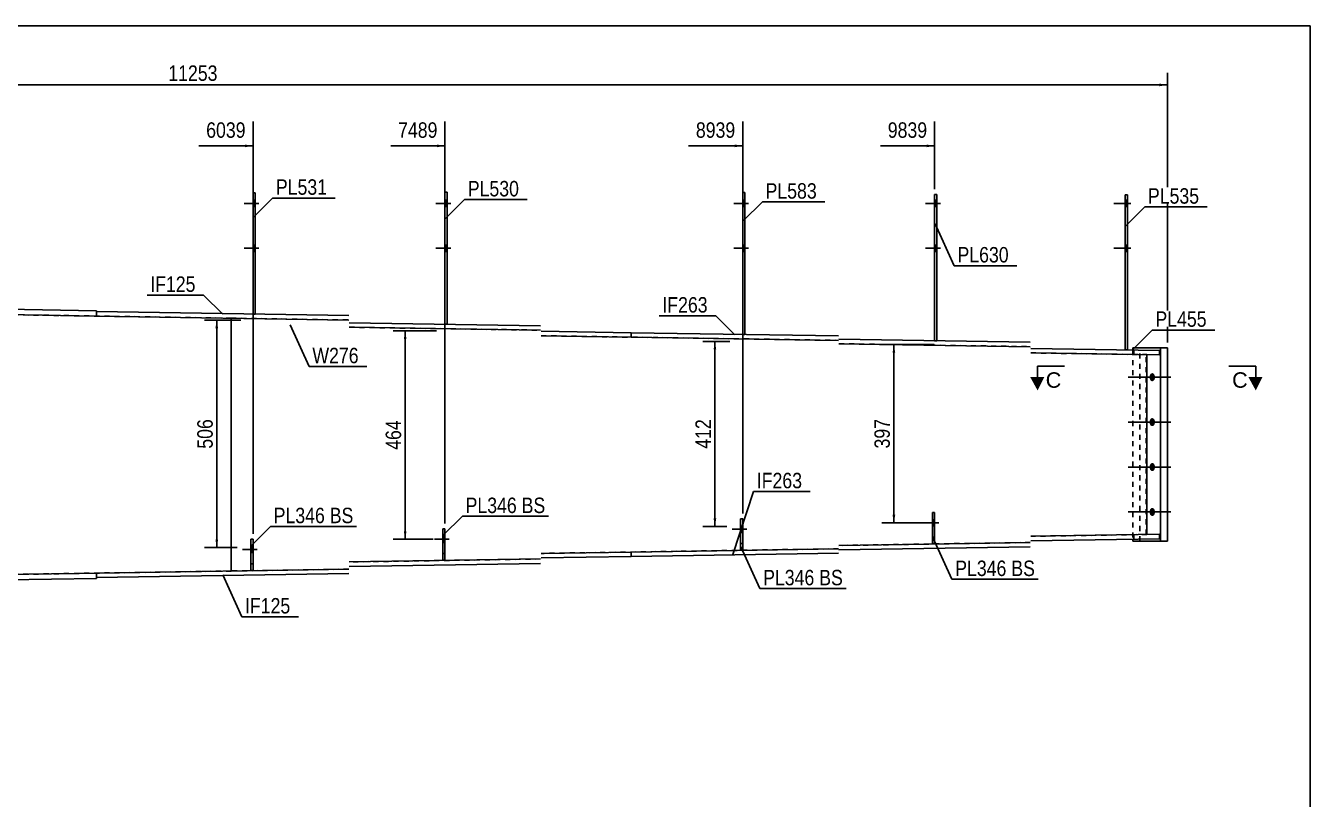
# Model space of a CAD drawing. Header units: millimetres. Extents: x -276 to 137, y -175 to 112.
# Drawn here: x -101.5 to 136.8, y -31.1 to 112.4 of the extents above; entities that cross this region are included whole.
import ezdxf

# ---------------------------------------------------------------- set-up
doc = ezdxf.new("R2010")
doc.units = ezdxf.units.MM
doc.linetypes.add('DXK_LINE_DOT1', pattern=[1.8814, 0.9407, -0.9407])
doc.linetypes.add('DXK_LINE_DOT2', pattern=[3.9198, 1.9599, -1.9599])
doc.styles.add('Arial', font='ARIAL.TTF', dxfattribs={"height": 0.2})
doc.styles.add('Arial Narrow', font='ARIALN.TTF', dxfattribs={"height": 0.2})

# ---------------------------------------------------------------- blocks, each defined once
blk = doc.blocks.new('Unknown-627316883-1210')
at = {"color": 5, "linetype": 'Continuous'}
for p, q in [((136.8, 112.43), (-273.2, 112.43)), ((136.8, -174.57), (136.8, 112.43))]:
    blk.add_line(p, q, dxfattribs=at)
blk = doc.blocks.new('Bolt-627316883-2163 - 1887')
at = {"linetype": 'Continuous'}
blk.add_hatch(color=3, dxfattribs=at).paths.add_polyline_path([(-59.33, 14.7), (-59.33, 15.87), (-59.75, 15.87), (-59.75, 14.7)])
at = {"color": 3, "linetype": 'Continuous'}
for p, q in [((-58.54, 15.28), (-61.29, 15.28)), ((-59.33, 15.87), (-59.75, 15.87)), ((-59.33, 14.7), (-59.75, 14.7))]:
    blk.add_line(p, q, dxfattribs=at)
blk = doc.blocks.new('Bolt-627316883-1914 - 1887')
at = {"linetype": 'Continuous'}
for points in [[(102.86, 78.9), (102.86, 80.06), (102.44, 80.06), (102.44, 78.9)], [(102.86, 78.9), (102.86, 80.06), (102.44, 80.06), (102.44, 78.9)], [(102.86, 70.56), (102.86, 71.73), (102.44, 71.73), (102.44, 70.56)], [(102.86, 70.56), (102.86, 71.73), (102.44, 71.73), (102.44, 70.56)]]:
    blk.add_hatch(color=3, dxfattribs=at).paths.add_polyline_path(points)
at = {"color": 3, "linetype": 'Continuous'}
for p, q in [((103.52, 79.48), (100.36, 79.48)), ((103.52, 79.48), (100.36, 79.48)), ((102.86, 80.06), (102.44, 80.06)), ((102.86, 80.06), (102.44, 80.06)), ((102.86, 78.9), (102.44, 78.9)), ((102.86, 78.9), (102.44, 78.9)), ((102.86, 71.73), (102.44, 71.73)), ((102.86, 71.73), (102.44, 71.73)), ((103.52, 71.15), (100.36, 71.15)), ((103.52, 71.15), (100.36, 71.15)), ((102.86, 70.56), (102.44, 70.56)), ((102.86, 70.56), (102.44, 70.56))]:
    blk.add_line(p, q, dxfattribs=at)
blk = doc.blocks.new('Part-627316883-2128 - 1887')
at = {"color": 2, "linetype": 'Continuous'}
for p, q in [((-63.38, 58.18), (-63.38, 11.28)), ((106.49, 51.41), (106.49, 18.05))]:
    blk.add_line(p, q, dxfattribs=at)
at = {"color": 7, "linetype": 'DXK_LINE_DOT1'}
for p, q in [((-63.38, 58.18), (-41.58, 57.84)), ((-41.48, 56.5), (-5.98, 55.95)), ((-5.88, 54.92), (49.26, 54.06)), ((49.36, 53.44), (84.86, 52.89)), ((84.96, 51.74), (106.49, 51.41)), ((106.38, 18.05), (106.38, 51.41)), ((106.49, 18.05), (84.96, 17.72)), ((49.26, 15.4), (-5.88, 14.54)), ((84.86, 16.57), (49.36, 16.02)), ((-5.98, 13.51), (-41.48, 12.96)), ((-41.58, 11.62), (-63.38, 11.28))]:
    blk.add_line(p, q, dxfattribs=at)
blk = doc.blocks.new('Part-627316883-2296 - 1887')
at = {"color": 2, "linetype": 'Continuous'}
for p, q in [((-24.15, 13.26), (-24.15, 19.09)), ((-24.15, 19.09), (-23.73, 19.09)), ((-23.73, 19.09), (-23.73, 13.26)), ((-23.73, 13.26), (-24.15, 13.26))]:
    blk.add_line(p, q, dxfattribs=at)
blk = doc.blocks.new('Part-627316883-1922 - 1887')
at = {"color": 7, "linetype": 'DXK_LINE_DOT1'}
for p, q in [((-211.95, 65.39), (-249.58, 65.98)), ((-249.58, 65.98), (-249.58, 3.48)), ((-176.35, 63.5), (-211.85, 64.06)), ((-140.75, 61.61), (-176.25, 62.17)), ((-105.15, 59.72), (-140.65, 60.28)), ((-63.38, 58.18), (-105.05, 58.83)), ((-105.15, 9.73), (-140.65, 9.18)), ((-63.38, 11.28), (-105.05, 10.63)), ((-140.75, 7.85), (-176.25, 7.29)), ((-176.35, 5.96), (-211.85, 5.4)), ((-211.95, 4.07), (-249.58, 3.48))]:
    blk.add_line(p, q, dxfattribs=at)
at = {"color": 2, "linetype": 'Continuous'}
blk.add_line((-63.38, 11.28), (-63.38, 58.18), dxfattribs=at)
blk = doc.blocks.new('Part-627316883-1927 - 1887')
at = {"color": 2, "linetype": 'Continuous'}
for p, q in [((-23.31, 81.56), (-23.73, 81.56)), ((-23.73, 81.56), (-23.73, 57.07)), ((-23.31, 57.07), (-23.31, 81.56)), ((-23.73, 57.07), (-23.31, 57.07))]:
    blk.add_line(p, q, dxfattribs=at)
blk = doc.blocks.new('Bolt-627316883-2172 - 1887')
at = {"color": 3, "linetype": 'DXK_LINE_DOT2'}
for p, q in [((-22.94, 17.17), (-25.69, 17.17)), ((-23.73, 17.76), (-24.15, 17.76)), ((-23.73, 16.59), (-24.15, 16.59))]:
    blk.add_line(p, q, dxfattribs=at)
blk = doc.blocks.new('Part-627316883-1949 - 1887')
at = {"color": 2, "linetype": 'Continuous'}
for p, q in [((31.92, 81.51), (31.51, 81.51)), ((31.51, 81.51), (31.51, 55.18)), ((31.92, 55.18), (31.92, 81.51)), ((31.51, 55.18), (31.92, 55.18))]:
    blk.add_line(p, q, dxfattribs=at)
blk = doc.blocks.new('Part-627316883-1971 - 1887')
at = {"color": 2, "linetype": 'Continuous'}
for p, q in [((102.86, 81.06), (102.44, 81.06)), ((102.44, 81.06), (102.44, 52.31)), ((102.86, 52.31), (102.86, 81.06)), ((102.44, 52.31), (102.86, 52.31))]:
    blk.add_line(p, q, dxfattribs=at)
blk = doc.blocks.new('Part-627316883-2096 - 1887')
at = {"color": 2, "linetype": 'Continuous'}
for p, q in [((108.82, 18.09), (84.96, 17.72)), ((108.82, 17.26), (84.96, 16.88)), ((108.82, 17.26), (108.82, 18.09)), ((49.26, 15.4), (10.79, 14.8)), ((10.79, 14.8), (10.8, 13.97)), ((49.26, 14.57), (10.8, 13.97)), ((84.86, 16.57), (49.36, 16.02)), ((84.86, 15.74), (49.36, 15.19))]:
    blk.add_line(p, q, dxfattribs=at)
at = {"color": 7, "linetype": 'DXK_LINE_DOT1'}
blk.add_line((104.05, 17.18), (104.05, 18.02), dxfattribs=at)
blk = doc.blocks.new('Part-627316883-2156 - 1887')
at = {"color": 2, "linetype": 'Continuous'}
for p, q in [((110.3, 52.65), (103.87, 52.65)), ((103.87, 52.65), (103.87, 52.28)), ((109.01, 16.81), (109.01, 52.65)), ((110.3, 16.81), (110.3, 52.65)), ((103.87, 17.18), (103.87, 16.81)), ((110.3, 16.81), (103.87, 16.81))]:
    blk.add_line(p, q, dxfattribs=at)
at = {"color": 7, "linetype": 'DXK_LINE_DOT1'}
for p, q in [((105.16, 16.81), (105.16, 52.65)), ((103.87, 52.28), (103.87, 17.18))]:
    blk.add_line(p, q, dxfattribs=at)
blk = doc.blocks.new('Bolt-627316883-2162 - 1887')
at = {"color": 3, "linetype": 'DXK_LINE_DOT2'}
for p, q in [((-58.54, 15.28), (-61.29, 15.28)), ((-59.33, 15.87), (-59.75, 15.87)), ((-59.33, 14.7), (-59.75, 14.7))]:
    blk.add_line(p, q, dxfattribs=at)
blk = doc.blocks.new('Part-627316883-2148 - 1887')
at = {"color": 2, "linetype": 'Continuous'}
for p, q in [((-88.37, 59.4), (-88.38, 58.57)), ((-88.38, 58.57), (-41.58, 57.84)), ((-88.37, 59.4), (-41.58, 58.67)), ((-41.48, 57.33), (-5.98, 56.78)), ((-41.48, 56.5), (-5.98, 55.95)), ((-5.88, 55.75), (10.8, 55.49)), ((-5.88, 54.92), (10.79, 54.66)), ((10.8, 55.49), (10.79, 54.66))]:
    blk.add_line(p, q, dxfattribs=at)
blk = doc.blocks.new('Bolt-627316883-2150 - 1887')
at = {"linetype": 'Continuous'}
for points in [[(-58.91, 78.9), (-58.91, 80.06), (-59.33, 80.06), (-59.33, 78.9)], [(-58.91, 78.9), (-58.91, 80.06), (-59.33, 80.06), (-59.33, 78.9)], [(-58.91, 70.56), (-58.91, 71.73), (-59.33, 71.73), (-59.33, 70.56)], [(-58.91, 70.56), (-58.91, 71.73), (-59.33, 71.73), (-59.33, 70.56)]]:
    blk.add_hatch(color=3, dxfattribs=at).paths.add_polyline_path(points)
at = {"color": 3, "linetype": 'Continuous'}
for p, q in [((-58.25, 79.48), (-61, 79.48)), ((-58.25, 79.48), (-61, 79.48)), ((-58.91, 80.06), (-59.33, 80.06)), ((-58.91, 80.06), (-59.33, 80.06)), ((-58.91, 78.9), (-59.33, 78.9)), ((-58.91, 78.9), (-59.33, 78.9)), ((-58.91, 71.73), (-59.33, 71.73)), ((-58.91, 71.73), (-59.33, 71.73)), ((-58.25, 71.15), (-61, 71.15)), ((-58.25, 71.15), (-61, 71.15)), ((-58.91, 70.56), (-59.33, 70.56)), ((-58.91, 70.56), (-59.33, 70.56))]:
    blk.add_line(p, q, dxfattribs=at)
blk = doc.blocks.new('Bolt-627316883-2151 - 1887')
at = {"linetype": 'Continuous'}
for points in [[(31.92, 78.9), (31.92, 80.06), (31.51, 80.06), (31.51, 78.9)], [(31.92, 78.9), (31.92, 80.06), (31.51, 80.06), (31.51, 78.9)], [(31.92, 70.56), (31.92, 71.73), (31.51, 71.73), (31.51, 70.56)], [(31.92, 70.56), (31.92, 71.73), (31.51, 71.73), (31.51, 70.56)]]:
    blk.add_hatch(color=3, dxfattribs=at).paths.add_polyline_path(points)
at = {"color": 3, "linetype": 'Continuous'}
for p, q in [((32.59, 79.48), (29.84, 79.48)), ((32.59, 79.48), (29.84, 79.48)), ((31.92, 80.06), (31.51, 80.06)), ((31.92, 80.06), (31.51, 80.06)), ((31.92, 78.9), (31.51, 78.9)), ((31.92, 78.9), (31.51, 78.9)), ((31.92, 71.73), (31.51, 71.73)), ((31.92, 71.73), (31.51, 71.73)), ((32.59, 71.15), (29.84, 71.15)), ((32.59, 71.15), (29.84, 71.15)), ((31.92, 70.56), (31.51, 70.56)), ((31.92, 70.56), (31.51, 70.56))]:
    blk.add_line(p, q, dxfattribs=at)
blk = doc.blocks.new('Part-627316883-4785 - 1887')
at = {"color": 2, "linetype": 'Continuous'}
for p, q in [((67.52, 81.09), (67.11, 81.09)), ((67.11, 81.09), (67.11, 54)), ((67.52, 54), (67.52, 81.09)), ((67.11, 54), (67.52, 54))]:
    blk.add_line(p, q, dxfattribs=at)
blk = doc.blocks.new('Part-627316883-2118 - 1887')
at = {"color": 2, "linetype": 'Continuous'}
for p, q in [((-5.88, 14.54), (10.79, 14.8)), ((10.79, 14.8), (10.8, 13.97)), ((-41.48, 12.96), (-5.98, 13.51)), ((-41.48, 12.12), (-5.98, 12.68)), ((-5.88, 13.71), (10.8, 13.97)), ((-88.38, 10.89), (-41.58, 11.62)), ((-88.38, 10.89), (-88.37, 10.06)), ((-88.37, 10.06), (-41.58, 10.79))]:
    blk.add_line(p, q, dxfattribs=at)
blk = doc.blocks.new('Part-627316883-2123 - 1887')
at = {"color": 2, "linetype": 'Continuous'}
for p, q in [((-105.15, 9.73), (-140.65, 9.18)), ((-88.38, 10.89), (-105.05, 10.63)), ((-88.37, 9.89), (-105.05, 9.63)), ((-88.37, 9.89), (-88.38, 10.89)), ((-140.75, 7.85), (-176.25, 7.29)), ((-105.15, 8.73), (-140.65, 8.18)), ((-176.35, 5.96), (-211.85, 5.4)), ((-176.35, 4.96), (-211.85, 4.4)), ((-140.75, 6.85), (-176.25, 6.29)), ((-211.95, 4.07), (-249.58, 3.48)), ((-249.58, 3.48), (-249.57, 2.48)), ((-211.95, 3.07), (-249.57, 2.48))]:
    blk.add_line(p, q, dxfattribs=at)
blk = doc.blocks.new('Part-627316883-2143 - 1887')
at = {"color": 2, "linetype": 'Continuous'}
for p, q in [((-249.57, 66.98), (-249.58, 65.98)), ((-211.95, 66.39), (-249.57, 66.98)), ((-211.95, 65.39), (-249.58, 65.98)), ((-176.35, 64.5), (-211.85, 65.06)), ((-176.35, 63.5), (-211.85, 64.06)), ((-140.75, 62.61), (-176.25, 63.17)), ((-140.75, 61.61), (-176.25, 62.17)), ((-105.15, 60.72), (-140.65, 61.28)), ((-105.15, 59.72), (-140.65, 60.28)), ((-88.37, 59.57), (-105.05, 59.83)), ((-88.38, 58.57), (-105.05, 58.83)), ((-88.38, 58.57), (-88.37, 59.57))]:
    blk.add_line(p, q, dxfattribs=at)
blk = doc.blocks.new('Bolt-627316883-2149 - 1887')
at = {"linetype": 'Continuous'}
for points in [[(107.99, 47.23), (107.98, 47.07), (107.94, 46.92), (107.89, 46.79), (107.82, 46.67), (107.73, 46.58), (107.64, 46.52), (107.53, 46.48), (107.43, 46.48), (107.33, 46.52), (107.23, 46.58), (107.14, 46.67), (107.07, 46.79), (107.02, 46.92), (106.99, 47.07), (106.98, 47.23), (106.99, 47.39), (107.02, 47.53), (107.07, 47.67), (107.14, 47.79), (107.23, 47.88), (107.33, 47.94), (107.43, 47.98), (107.53, 47.98), (107.64, 47.94), (107.73, 47.88), (107.82, 47.79), (107.89, 47.67), (107.94, 47.53), (107.98, 47.39)], [(107.99, 38.9), (107.98, 38.74), (107.94, 38.59), (107.89, 38.46), (107.82, 38.34), (107.73, 38.25), (107.64, 38.18), (107.53, 38.15), (107.43, 38.15), (107.33, 38.18), (107.23, 38.25), (107.14, 38.34), (107.07, 38.46), (107.02, 38.59), (106.99, 38.74), (106.98, 38.9), (106.99, 39.05), (107.02, 39.2), (107.07, 39.34), (107.14, 39.45), (107.23, 39.55), (107.33, 39.61), (107.43, 39.64), (107.53, 39.64), (107.64, 39.61), (107.73, 39.55), (107.82, 39.45), (107.89, 39.34), (107.94, 39.2), (107.98, 39.05)], [(107.99, 30.56), (107.98, 30.41), (107.94, 30.26), (107.89, 30.12), (107.82, 30.01), (107.73, 29.91), (107.64, 29.85), (107.53, 29.82), (107.43, 29.82), (107.33, 29.85), (107.23, 29.91), (107.14, 30.01), (107.07, 30.12), (107.02, 30.26), (106.99, 30.41), (106.98, 30.56), (106.99, 30.72), (107.02, 30.87), (107.07, 31), (107.14, 31.12), (107.23, 31.21), (107.33, 31.28), (107.43, 31.31), (107.53, 31.31), (107.64, 31.28), (107.73, 31.21), (107.82, 31.12), (107.89, 31), (107.94, 30.87), (107.98, 30.72)], [(107.99, 22.23), (107.98, 22.07), (107.94, 21.92), (107.89, 21.79), (107.82, 21.67), (107.73, 21.58), (107.64, 21.52), (107.53, 21.48), (107.43, 21.48), (107.33, 21.52), (107.23, 21.58), (107.14, 21.67), (107.07, 21.79), (107.02, 21.92), (106.99, 22.07), (106.98, 22.23), (106.99, 22.39), (107.02, 22.53), (107.07, 22.67), (107.14, 22.79), (107.23, 22.88), (107.33, 22.94), (107.43, 22.98), (107.53, 22.98), (107.64, 22.94), (107.73, 22.88), (107.82, 22.79), (107.89, 22.67), (107.94, 22.53), (107.98, 22.39)]]:
    blk.add_hatch(color=3, dxfattribs=at).paths.add_polyline_path(points)
at = {"color": 3, "linetype": 'DXK_LINE_DOT2'}
for p, q in [((108.88, 47.23), (101.55, 47.23)), ((108.88, 38.9), (101.55, 38.9)), ((108.88, 30.56), (101.55, 30.56)), ((108.88, 22.23), (101.55, 22.23))]:
    blk.add_line(p, q, dxfattribs=at)
at = {"color": 3, "linetype": 'Continuous'}
for p, q in [((110.93, 47.23), (103.61, 47.23)), ((110.93, 38.9), (103.61, 38.9)), ((110.93, 30.56), (103.61, 30.56)), ((110.93, 22.23), (103.61, 22.23))]:
    blk.add_line(p, q, dxfattribs=at)
blk = doc.blocks.new('Bolt-627316883-2173 - 1887')
at = {"linetype": 'Continuous'}
blk.add_hatch(color=3, dxfattribs=at).paths.add_polyline_path([(-23.73, 16.59), (-23.73, 17.76), (-24.15, 17.76), (-24.15, 16.59)])
at = {"color": 3, "linetype": 'Continuous'}
for p, q in [((-22.94, 17.17), (-25.69, 17.17)), ((-23.73, 17.76), (-24.15, 17.76)), ((-23.73, 16.59), (-24.15, 16.59))]:
    blk.add_line(p, q, dxfattribs=at)
blk = doc.blocks.new('Bolt-627316883-2174 - 1887')
at = {"color": 3, "linetype": 'DXK_LINE_DOT2'}
for p, q in [((31.51, 19.62), (31.09, 19.62)), ((32.3, 19.04), (29.55, 19.04)), ((31.51, 18.45), (31.09, 18.45))]:
    blk.add_line(p, q, dxfattribs=at)
blk = doc.blocks.new('Bolt-627316883-2175 - 1887')
at = {"linetype": 'Continuous'}
blk.add_hatch(color=3, dxfattribs=at).paths.add_polyline_path([(31.51, 18.45), (31.51, 19.62), (31.09, 19.62), (31.09, 18.45)])
at = {"color": 3, "linetype": 'Continuous'}
for p, q in [((31.51, 19.62), (31.09, 19.62)), ((32.3, 19.04), (29.55, 19.04)), ((31.51, 18.45), (31.09, 18.45))]:
    blk.add_line(p, q, dxfattribs=at)
blk = doc.blocks.new('Bolt-627316883-2178 - 1887')
at = {"linetype": 'Continuous'}
for points in [[(-23.31, 78.9), (-23.31, 80.06), (-23.73, 80.06), (-23.73, 78.9)], [(-23.31, 78.9), (-23.31, 80.06), (-23.73, 80.06), (-23.73, 78.9)], [(-23.31, 70.56), (-23.31, 71.73), (-23.73, 71.73), (-23.73, 70.56)], [(-23.31, 70.56), (-23.31, 71.73), (-23.73, 71.73), (-23.73, 70.56)]]:
    blk.add_hatch(color=3, dxfattribs=at).paths.add_polyline_path(points)
at = {"color": 3, "linetype": 'Continuous'}
for p, q in [((-22.65, 79.48), (-25.4, 79.48)), ((-22.65, 79.48), (-25.4, 79.48)), ((-23.31, 80.06), (-23.73, 80.06)), ((-23.31, 80.06), (-23.73, 80.06)), ((-23.31, 78.9), (-23.73, 78.9)), ((-23.31, 78.9), (-23.73, 78.9)), ((-23.31, 71.73), (-23.73, 71.73)), ((-23.31, 71.73), (-23.73, 71.73)), ((-22.65, 71.15), (-25.4, 71.15)), ((-22.65, 71.15), (-25.4, 71.15)), ((-23.31, 70.56), (-23.73, 70.56)), ((-23.31, 70.56), (-23.73, 70.56))]:
    blk.add_line(p, q, dxfattribs=at)
blk = doc.blocks.new('Part-627316883-2202 - 1887')
at = {"color": 7, "linetype": 'DXK_LINE_DOT1'}
for p, q in [((-59.75, 11.37), (-59.75, 17.2)), ((-59.75, 17.2), (-59.33, 17.2)), ((-59.33, 17.2), (-59.33, 11.37)), ((-59.75, 12.62), (-59.33, 12.62)), ((-59.33, 11.37), (-59.75, 11.37))]:
    blk.add_line(p, q, dxfattribs=at)
blk = doc.blocks.new('Part-627316883-2224 - 1887')
at = {"color": 2, "linetype": 'Continuous'}
for p, q in [((-59.75, 11.37), (-59.75, 17.2)), ((-59.75, 17.2), (-59.33, 17.2)), ((-59.33, 17.2), (-59.33, 11.37)), ((-59.33, 11.37), (-59.75, 11.37))]:
    blk.add_line(p, q, dxfattribs=at)
blk = doc.blocks.new('Part-627316883-2246 - 1887')
at = {"color": 2, "linetype": 'Continuous'}
for p, q in [((-58.91, 81.45), (-59.33, 81.45)), ((-59.33, 81.45), (-59.33, 58.95)), ((-58.91, 58.95), (-58.91, 81.45)), ((-59.33, 58.95), (-58.91, 58.95))]:
    blk.add_line(p, q, dxfattribs=at)
blk = doc.blocks.new('Part-627316883-2291 - 1887')
at = {"color": 7, "linetype": 'DXK_LINE_DOT1'}
for p, q in [((-24.15, 13.26), (-24.15, 19.09)), ((-24.15, 19.09), (-23.73, 19.09)), ((-23.73, 19.09), (-23.73, 13.26)), ((-24.15, 14.51), (-23.73, 14.51)), ((-23.73, 13.26), (-24.15, 13.26))]:
    blk.add_line(p, q, dxfattribs=at)
blk = doc.blocks.new('Part-627316883-2301 - 1887')
at = {"color": 7, "linetype": 'DXK_LINE_DOT1'}
for p, q in [((31.09, 15.12), (31.09, 20.95)), ((31.09, 20.95), (31.51, 20.95)), ((31.51, 20.95), (31.51, 15.12)), ((31.09, 16.37), (31.51, 16.37)), ((31.51, 15.12), (31.09, 15.12))]:
    blk.add_line(p, q, dxfattribs=at)
blk = doc.blocks.new('Part-627316883-2306 - 1887')
at = {"color": 2, "linetype": 'Continuous'}
for p, q in [((31.09, 20.95), (31.09, 15.12)), ((31.51, 20.95), (31.09, 20.95)), ((31.51, 20.95), (31.51, 15.12)), ((31.09, 15.12), (31.29, 15.12))]:
    blk.add_line(p, q, dxfattribs=at)
at = {"color": 7, "linetype": 'DXK_LINE_DOT1'}
blk.add_line((31.51, 15.12), (31.51, 15.12), dxfattribs=at)
blk = doc.blocks.new('Part-627316883-2321 - 1887')
at = {"color": 2, "linetype": 'Continuous'}
for p, q in [((10.8, 55.49), (10.79, 54.66)), ((49.26, 54.89), (10.8, 55.49)), ((49.26, 54.06), (10.79, 54.66)), ((84.86, 53.72), (49.36, 54.27)), ((84.86, 52.89), (49.36, 53.44)), ((108.82, 52.2), (84.96, 52.58)), ((108.82, 51.37), (84.96, 51.74)), ((108.82, 51.37), (108.82, 52.2))]:
    blk.add_line(p, q, dxfattribs=at)
at = {"color": 7, "linetype": 'DXK_LINE_DOT1'}
blk.add_line((104.05, 51.44), (104.05, 52.28), dxfattribs=at)
blk = doc.blocks.new('Part-627316883-4786 - 1887')
at = {"color": 7, "linetype": 'DXK_LINE_DOT1'}
for p, q in [((66.69, 16.29), (66.69, 22.13)), ((66.69, 22.13), (67.11, 22.13)), ((67.11, 22.13), (67.11, 16.29)), ((66.69, 17.54), (67.11, 17.54)), ((67.11, 16.29), (66.69, 16.29))]:
    blk.add_line(p, q, dxfattribs=at)
blk = doc.blocks.new('Part-627316883-4789 - 1887')
at = {"color": 2, "linetype": 'Continuous'}
for p, q in [((66.69, 22.13), (66.69, 16.29)), ((67.11, 22.13), (66.69, 22.13)), ((67.11, 22.13), (67.11, 16.3)), ((66.69, 16.29), (66.89, 16.29))]:
    blk.add_line(p, q, dxfattribs=at)
at = {"color": 7, "linetype": 'DXK_LINE_DOT1'}
blk.add_line((67.11, 16.3), (67.11, 16.29), dxfattribs=at)
blk = doc.blocks.new('Bolt-627316883-4792 - 1887')
at = {"linetype": 'Continuous'}
for points in [[(67.52, 78.9), (67.52, 80.06), (67.11, 80.06), (67.11, 78.9)], [(67.52, 78.9), (67.52, 80.06), (67.11, 80.06), (67.11, 78.9)], [(67.52, 70.56), (67.52, 71.73), (67.11, 71.73), (67.11, 70.56)], [(67.52, 70.56), (67.52, 71.73), (67.11, 71.73), (67.11, 70.56)]]:
    blk.add_hatch(color=3, dxfattribs=at).paths.add_polyline_path(points)
at = {"color": 3, "linetype": 'Continuous'}
for p, q in [((68.19, 79.48), (65.44, 79.48)), ((68.19, 79.48), (65.44, 79.48)), ((67.52, 80.06), (67.11, 80.06)), ((67.52, 80.06), (67.11, 80.06)), ((67.52, 78.9), (67.11, 78.9)), ((67.52, 78.9), (67.11, 78.9)), ((67.52, 71.73), (67.11, 71.73)), ((67.52, 71.73), (67.11, 71.73)), ((68.19, 71.15), (65.44, 71.15)), ((68.19, 71.15), (65.44, 71.15)), ((67.52, 70.56), (67.11, 70.56)), ((67.52, 70.56), (67.11, 70.56))]:
    blk.add_line(p, q, dxfattribs=at)
blk = doc.blocks.new('Bolt-627316883-4793 - 1887')
at = {"color": 3, "linetype": 'DXK_LINE_DOT2'}
for p, q in [((67.9, 20.21), (65.15, 20.21)), ((67.11, 20.79), (66.69, 20.79)), ((67.11, 19.63), (66.69, 19.63))]:
    blk.add_line(p, q, dxfattribs=at)
blk = doc.blocks.new('Bolt-627316883-4796 - 1887')
at = {"linetype": 'Continuous'}
blk.add_hatch(color=3, dxfattribs=at).paths.add_polyline_path([(67.11, 19.63), (67.11, 20.79), (66.69, 20.79), (66.69, 19.63)])
at = {"color": 3, "linetype": 'Continuous'}
for p, q in [((67.9, 20.21), (65.15, 20.21)), ((67.11, 20.79), (66.69, 20.79)), ((67.11, 19.63), (66.69, 19.63))]:
    blk.add_line(p, q, dxfattribs=at)
blk = doc.blocks.new('StraightDimension-627316883-6919 - 1887')
at = {"linetype": 'Continuous'}
for points in [[(59.3, 51.79), (59.55, 53.29), (59.8, 51.79)], [(59.8, 21.71), (59.55, 20.21), (59.3, 21.71)]]:
    blk.add_hatch(color=7, dxfattribs=at).paths.add_polyline_path(points)
at = {"color": 7, "linetype": 'Continuous'}
for p, q in [((67, 53.29), (57.3, 53.29)), ((59.55, 20.21), (59.55, 53.29)), ((67, 20.21), (57.3, 20.21))]:
    blk.add_line(p, q, dxfattribs=at)
at = {"color": 0}
blk.add_wipeout([(59.4, 40.09), (55.2, 40.09), (55.2, 33.41), (59.4, 33.41)], dxfattribs=at)
at = {"color": 3, "style": 'Arial Narrow'}
blk.add_text('397', height=2.863, rotation=90.0002, dxfattribs=at).set_placement((58.8, 34.01))
blk = doc.blocks.new('StraightDimension-627316883-5632 - 1887')
at = {"linetype": 'Continuous'}
blk.add_hatch(color=7, dxfattribs=at).paths.add_polyline_path([(108.8, 101.7), (110.3, 101.45), (108.8, 101.2)])
at = {"color": 7, "linetype": 'Continuous'}
for p, q in [((110.3, 53.65), (110.3, 103.7)), ((-251.25, 101.45), (110.3, 101.45))]:
    blk.add_line(p, q, dxfattribs=at)
at = {"color": 0}
blk.add_wipeout([(-65.31, 101.6), (-65.31, 105.8), (-75.65, 105.8), (-75.65, 101.6)], dxfattribs=at)
at = {"color": 3, "style": 'Arial Narrow'}
blk.add_text('11253', height=2.863, dxfattribs=at).set_placement((-75.05, 102.2))
blk = doc.blocks.new('StraightDimension-627316883-2609 - 1887')
at = {"linetype": 'Continuous'}
for points in [[(26.1, 52.37), (26.35, 53.87), (26.6, 52.37)], [(26.6, 21.03), (26.35, 19.53), (26.1, 21.03)]]:
    blk.add_hatch(color=7, dxfattribs=at).paths.add_polyline_path(points)
at = {"color": 7, "linetype": 'Continuous'}
for p, q in [((29.11, 53.87), (24.1, 53.87)), ((26.35, 19.53), (26.35, 53.87)), ((28.55, 19.53), (24.1, 19.53))]:
    blk.add_line(p, q, dxfattribs=at)
at = {"color": 0}
blk.add_wipeout([(26.2, 40.04), (22, 40.04), (22, 33.36), (26.2, 33.36)], dxfattribs=at)
at = {"color": 3, "style": 'Arial Narrow'}
blk.add_text('412', height=2.863, rotation=90.0002, dxfattribs=at).set_placement((25.6, 33.96))
blk = doc.blocks.new('StraightDimension-627316883-2611 - 1887')
at = {"linetype": 'Continuous'}
for points in [[(-31.36, 54.32), (-31.11, 55.82), (-30.86, 54.32)], [(-30.86, 18.67), (-31.11, 17.17), (-31.36, 18.67)]]:
    blk.add_hatch(color=7, dxfattribs=at).paths.add_polyline_path(points)
at = {"color": 7, "linetype": 'Continuous'}
for p, q in [((-25.29, 55.82), (-33.36, 55.82)), ((-31.11, 17.17), (-31.11, 55.82)), ((-25.92, 17.17), (-33.36, 17.17))]:
    blk.add_line(p, q, dxfattribs=at)
at = {"color": 0}
blk.add_wipeout([(-31.26, 39.84), (-35.46, 39.84), (-35.46, 33.16), (-31.26, 33.16)], dxfattribs=at)
at = {"color": 3, "style": 'Arial Narrow'}
blk.add_text('464', height=2.863, rotation=90.0002, dxfattribs=at).set_placement((-31.86, 33.76))
blk = doc.blocks.new('StraightDimension-627316883-2621 - 1887')
at = {"linetype": 'Continuous'}
for points in [[(-66.31, 56.3), (-66.06, 57.8), (-65.81, 56.3)], [(-65.81, 17.11), (-66.06, 15.61), (-66.31, 17.11)]]:
    blk.add_hatch(color=7, dxfattribs=at).paths.add_polyline_path(points)
at = {"color": 7, "linetype": 'Continuous'}
for p, q in [((-61.6, 57.8), (-68.31, 57.8)), ((-66.06, 15.61), (-66.06, 57.8)), ((-62.29, 15.61), (-68.31, 15.61))]:
    blk.add_line(p, q, dxfattribs=at)
at = {"color": 0}
blk.add_wipeout([(-66.21, 40.05), (-70.41, 40.05), (-70.41, 33.37), (-66.21, 33.37)], dxfattribs=at)
at = {"color": 3, "style": 'Arial Narrow'}
blk.add_text('506', height=2.863, rotation=90.0002, dxfattribs=at).set_placement((-66.81, 33.97))
blk = doc.blocks.new('StraightDimension-627316883-6784 - 1887')
at = {"linetype": 'Continuous'}
blk.add_hatch(color=7, dxfattribs=at).paths.add_polyline_path([(-25.23, 90.39), (-23.73, 90.14), (-25.23, 89.89)])
at = {"color": 7, "linetype": 'Continuous'}
for p, q in [((-23.73, 20.09), (-23.73, 94.64)), ((-33.79, 90.14), (-23.73, 90.14))]:
    blk.add_line(p, q, dxfattribs=at)
at = {"color": 0}
blk.add_wipeout([(-24.5, 91.04), (-24.5, 95.24), (-33.02, 95.24), (-33.02, 91.04)], dxfattribs=at)
at = {"color": 3, "style": 'Arial Narrow'}
blk.add_text('7489', height=2.863, dxfattribs=at).set_placement((-32.42, 91.64))
blk = doc.blocks.new('StraightDimension-627316883-6782 - 1887')
at = {"linetype": 'Continuous'}
blk.add_hatch(color=7, dxfattribs=at).paths.add_polyline_path([(65.61, 90.39), (67.11, 90.14), (65.61, 89.89)])
at = {"color": 7, "linetype": 'Continuous'}
for p, q in [((67.11, 82.09), (67.11, 94.64)), ((57.04, 90.14), (67.11, 90.14))]:
    blk.add_line(p, q, dxfattribs=at)
at = {"color": 0}
blk.add_wipeout([(66.33, 91.04), (66.33, 95.24), (57.82, 95.24), (57.82, 91.04)], dxfattribs=at)
at = {"color": 3, "style": 'Arial Narrow'}
blk.add_text('9839', height=2.863, dxfattribs=at).set_placement((58.42, 91.64))
blk = doc.blocks.new('StraightDimension-627316883-6783 - 1887')
at = {"linetype": 'Continuous'}
blk.add_hatch(color=7, dxfattribs=at).paths.add_polyline_path([(30.01, 90.39), (31.51, 90.14), (30.01, 89.89)])
at = {"color": 7, "linetype": 'Continuous'}
for p, q in [((31.51, 21.95), (31.51, 94.64)), ((21.44, 90.14), (31.51, 90.14))]:
    blk.add_line(p, q, dxfattribs=at)
at = {"color": 0}
blk.add_wipeout([(30.73, 91.04), (30.73, 95.24), (22.22, 95.24), (22.22, 91.04)], dxfattribs=at)
at = {"color": 3, "style": 'Arial Narrow'}
blk.add_text('8939', height=2.863, dxfattribs=at).set_placement((22.82, 91.64))
blk = doc.blocks.new('StraightDimension-627316883-6785 - 1887')
at = {"linetype": 'Continuous'}
blk.add_hatch(color=7, dxfattribs=at).paths.add_polyline_path([(-60.83, 90.39), (-59.33, 90.14), (-60.83, 89.89)])
at = {"color": 7, "linetype": 'Continuous'}
for p, q in [((-59.33, 18.2), (-59.33, 94.64)), ((-69.39, 90.14), (-59.33, 90.14))]:
    blk.add_line(p, q, dxfattribs=at)
at = {"color": 0}
blk.add_wipeout([(-60.1, 91.04), (-60.1, 95.24), (-68.62, 95.24), (-68.62, 91.04)], dxfattribs=at)
at = {"color": 3, "style": 'Arial Narrow'}
blk.add_text('6039', height=2.863, dxfattribs=at).set_placement((-68.02, 91.64))
blk = doc.blocks.new('Mark-627316883-1967 - 1887')
at = {"color": 0}
blk.add_wipeout([(116.19, 79.42), (116.19, 82.42), (106.68, 82.42), (106.68, 79.42)], dxfattribs=at)
blk.add_wipeout([(116.19, 79.42), (116.19, 82.42), (106.68, 82.42), (106.68, 79.42)], dxfattribs=at)
at = {"color": 7, "linetype": 'Continuous'}
for p, q in [((102.55, 75.29), (106.08, 78.82)), ((106.08, 78.82), (117.69, 78.82))]:
    blk.add_line(p, q, dxfattribs=at)
at = {"color": 3, "style": 'Arial Narrow'}
blk.add_text('PL535', height=2.863, dxfattribs=at).set_placement((106.68, 79.42))
blk = doc.blocks.new('Mark-627316883-1923 - 1887')
at = {"color": 0}
blk.add_wipeout([(-9.98, 80.77), (-9.98, 83.77), (-19.49, 83.77), (-19.49, 80.77)], dxfattribs=at)
blk.add_wipeout([(-9.98, 80.77), (-9.98, 83.77), (-19.49, 83.77), (-19.49, 80.77)], dxfattribs=at)
at = {"color": 7, "linetype": 'Continuous'}
for p, q in [((-23.62, 76.64), (-20.09, 80.17)), ((-20.09, 80.17), (-8.48, 80.17))]:
    blk.add_line(p, q, dxfattribs=at)
at = {"color": 3, "style": 'Arial Narrow'}
blk.add_text('PL530', height=2.863, dxfattribs=at).set_placement((-19.49, 80.77))
blk = doc.blocks.new('Mark-627316883-1945 - 1887')
at = {"color": 0}
blk.add_wipeout([(45.25, 80.35), (45.25, 83.35), (35.75, 83.35), (35.75, 80.35)], dxfattribs=at)
blk.add_wipeout([(45.25, 80.35), (45.25, 83.35), (35.75, 83.35), (35.75, 80.35)], dxfattribs=at)
at = {"color": 7, "linetype": 'Continuous'}
for p, q in [((31.61, 76.22), (35.15, 79.75)), ((35.15, 79.75), (46.75, 79.75))]:
    blk.add_line(p, q, dxfattribs=at)
at = {"color": 3, "style": 'Arial Narrow'}
blk.add_text('PL583', height=2.863, dxfattribs=at).set_placement((35.75, 80.35))
blk = doc.blocks.new('Mark-627316883-2092 - 1887')
at = {"color": 0}
blk.add_wipeout([(42.52, 26.63), (42.52, 29.63), (34.12, 29.63), (34.12, 26.63)], dxfattribs=at)
blk.add_wipeout([(42.52, 26.63), (42.52, 29.63), (34.12, 29.63), (34.12, 26.63)], dxfattribs=at)
at = {"color": 7, "linetype": 'Continuous'}
for p, q in [((29.65, 14.37), (33.52, 26.03)), ((33.52, 26.03), (44.02, 26.03))]:
    blk.add_line(p, q, dxfattribs=at)
at = {"color": 3, "style": 'Arial Narrow'}
blk.add_text('IF263', height=2.863, dxfattribs=at).set_placement((34.12, 26.63))
blk = doc.blocks.new('Mark-627316883-2144 - 1887')
at = {"color": 7, "linetype": 'Continuous'}
blk.add_line((-64.96, 58.92), (-68.5, 62.46), dxfattribs=at)
at = {"color": 0}
blk.add_wipeout([(-70, 63.06), (-70, 66.06), (-78.4, 66.06), (-78.4, 63.06)], dxfattribs=at)
blk.add_wipeout([(-70, 63.06), (-70, 66.06), (-78.4, 66.06), (-78.4, 63.06)], dxfattribs=at)
at = {"color": 7, "linetype": 'Continuous'}
blk.add_line((-79, 62.46), (-68.5, 62.46), dxfattribs=at)
at = {"color": 3, "style": 'Arial Narrow'}
blk.add_text('IF125', height=2.863, dxfattribs=at).set_placement((-78.4, 63.06))
blk = doc.blocks.new('Mark-627316883-2124 - 1887')
at = {"color": 0}
blk.add_wipeout([(-39.74, 49.82), (-39.74, 52.82), (-48.32, 52.82), (-48.32, 49.82)], dxfattribs=at)
blk.add_wipeout([(-39.74, 49.82), (-39.74, 52.82), (-48.32, 52.82), (-48.32, 49.82)], dxfattribs=at)
at = {"color": 7, "linetype": 'Continuous'}
for p, q in [((-52.46, 56.96), (-48.92, 49.22)), ((-48.92, 49.22), (-38.24, 49.22))]:
    blk.add_line(p, q, dxfattribs=at)
at = {"color": 3, "style": 'Arial Narrow'}
blk.add_text('W276', height=2.863, dxfattribs=at).set_placement((-48.32, 49.82))
blk = doc.blocks.new('Mark-627316883-2114 - 1887')
at = {"color": 0}
blk.add_wipeout([(-52.42, 3.4), (-52.42, 6.4), (-60.82, 6.4), (-60.82, 3.4)], dxfattribs=at)
blk.add_wipeout([(-52.42, 3.4), (-52.42, 6.4), (-60.82, 6.4), (-60.82, 3.4)], dxfattribs=at)
at = {"color": 7, "linetype": 'Continuous'}
for p, q in [((-64.96, 10.54), (-61.42, 2.8)), ((-61.42, 2.8), (-50.92, 2.8))]:
    blk.add_line(p, q, dxfattribs=at)
at = {"color": 3, "style": 'Arial Narrow'}
blk.add_text('IF125', height=2.863, dxfattribs=at).set_placement((-60.82, 3.4))
blk = doc.blocks.new('Mark-627316883-2152 - 1887')
at = {"color": 0}
blk.add_wipeout([(117.57, 56.58), (117.57, 59.58), (108.07, 59.58), (108.07, 56.58)], dxfattribs=at)
blk.add_wipeout([(117.57, 56.58), (117.57, 59.58), (108.07, 59.58), (108.07, 56.58)], dxfattribs=at)
at = {"color": 7, "linetype": 'Continuous'}
for p, q in [((103.94, 52.44), (107.47, 55.98)), ((107.47, 55.98), (119.07, 55.98))]:
    blk.add_line(p, q, dxfattribs=at)
at = {"color": 3, "style": 'Arial Narrow'}
blk.add_text('PL455', height=2.863, dxfattribs=at).set_placement((108.07, 56.58))
blk = doc.blocks.new('Mark-627316883-2242 - 1887')
at = {"color": 0}
blk.add_wipeout([(-45.58, 81.07), (-45.58, 84.07), (-55.09, 84.07), (-55.09, 81.07)], dxfattribs=at)
blk.add_wipeout([(-45.58, 81.07), (-45.58, 84.07), (-55.09, 84.07), (-55.09, 81.07)], dxfattribs=at)
at = {"color": 7, "linetype": 'Continuous'}
for p, q in [((-59.22, 76.93), (-55.69, 80.47)), ((-55.69, 80.47), (-44.08, 80.47))]:
    blk.add_line(p, q, dxfattribs=at)
at = {"color": 3, "style": 'Arial Narrow'}
blk.add_text('PL531', height=2.863, dxfattribs=at).set_placement((-55.09, 81.07))
blk = doc.blocks.new('Mark-627316883-2317 - 1887')
at = {"color": 7, "linetype": 'Continuous'}
blk.add_line((30.04, 55.08), (26.51, 58.62), dxfattribs=at)
at = {"color": 0}
blk.add_wipeout([(25.01, 59.22), (25.01, 62.22), (16.6, 62.22), (16.6, 59.22)], dxfattribs=at)
blk.add_wipeout([(25.01, 59.22), (25.01, 62.22), (16.6, 62.22), (16.6, 59.22)], dxfattribs=at)
at = {"color": 7, "linetype": 'Continuous'}
blk.add_line((16, 58.62), (26.51, 58.62), dxfattribs=at)
at = {"color": 3, "style": 'Arial Narrow'}
blk.add_text('IF263', height=2.863, dxfattribs=at).set_placement((16.6, 59.22))
blk = doc.blocks.new('SectionMark-627316883-2667 - 1887')
at = {"color": 7, "linetype": 'Continuous'}
for p, q in [((86.21, 49.27), (86.21, 47.27)), ((126.68, 49.27), (126.68, 47.27))]:
    blk.add_line(p, q, dxfattribs=at)
at = {"color": 0, "linetype": 'Continuous'}
for points in [[(90.6, 45.27), (90.6, 48.27), (87.71, 48.27), (87.71, 45.27)], [(125.18, 45.27), (125.18, 48.27), (122.29, 48.27), (122.29, 45.27)]]:
    blk.add_wipeout(points, dxfattribs=at)
at = {"linetype": 'Continuous'}
for points in [[(87.46, 47.27), (86.21, 44.77), (84.83, 47.27)], [(127.93, 47.27), (126.68, 44.77), (125.31, 47.27)]]:
    blk.add_hatch(color=7, dxfattribs=at).paths.add_polyline_path(points)
at = {"color": 7, "linetype": 'Continuous'}
for p, q in [((86.21, 49.27), (91.21, 49.27)), ((126.68, 49.27), (121.68, 49.27))]:
    blk.add_line(p, q, dxfattribs=at)
at = {"color": 136, "linetype": 'Continuous', "style": 'Arial'}
for p in [(87.71, 45.27), (122.29, 45.27)]:
    blk.add_text('C', height=2.87, dxfattribs=at).set_placement(p)
blk = doc.blocks.new('MarkSet-627316883-2686 - 1887')
at = {"color": 0}
blk.add_wipeout([(44.8, 8.63), (44.8, 11.63), (35.3, 11.63), (35.3, 8.63)], dxfattribs=at)
blk.add_wipeout([(44.8, 8.63), (44.8, 11.63), (35.3, 11.63), (35.3, 8.63)], dxfattribs=at)
at = {"color": 7, "linetype": 'Continuous'}
blk.add_line((31.16, 15.77), (34.7, 8.03), dxfattribs=at)
at = {"color": 0}
blk.add_wipeout([(50.09, 8.63), (50.09, 11.63), (45.7, 11.63), (45.7, 8.63)], dxfattribs=at)
blk.add_wipeout([(50.09, 8.63), (50.09, 11.63), (45.7, 11.63), (45.7, 8.63)], dxfattribs=at)
at = {"color": 7, "linetype": 'Continuous'}
blk.add_line((34.7, 8.03), (50.69, 8.03), dxfattribs=at)
at = {"color": 3, "style": 'Arial Narrow'}
for s, p in [('PL346', (35.3, 8.63)), ('BS', (45.7, 8.63))]:
    blk.add_text(s, height=2.863, dxfattribs=at).set_placement(p)
blk = doc.blocks.new('MarkSet-627316883-2698 - 1887')
at = {"color": 0}
blk.add_wipeout([(-46, 20.15), (-46, 23.15), (-55.5, 23.15), (-55.5, 20.15)], dxfattribs=at)
blk.add_wipeout([(-46, 20.15), (-46, 23.15), (-55.5, 23.15), (-55.5, 20.15)], dxfattribs=at)
at = {"color": 7, "linetype": 'Continuous'}
blk.add_line((-59.64, 16.01), (-56.1, 19.55), dxfattribs=at)
at = {"color": 0}
blk.add_wipeout([(-40.72, 20.15), (-40.72, 23.15), (-45.1, 23.15), (-45.1, 20.15)], dxfattribs=at)
blk.add_wipeout([(-40.72, 20.15), (-40.72, 23.15), (-45.1, 23.15), (-45.1, 20.15)], dxfattribs=at)
at = {"color": 7, "linetype": 'Continuous'}
blk.add_line((-56.1, 19.55), (-40.12, 19.55), dxfattribs=at)
at = {"color": 3, "style": 'Arial Narrow'}
for s, p in [('PL346', (-55.5, 20.15)), ('BS', (-45.1, 20.15))]:
    blk.add_text(s, height=2.863, dxfattribs=at).set_placement(p)
blk = doc.blocks.new('MarkSet-627316883-2704 - 1887')
at = {"color": 0}
blk.add_wipeout([(-10.4, 22.03), (-10.4, 25.03), (-19.9, 25.03), (-19.9, 22.03)], dxfattribs=at)
blk.add_wipeout([(-10.4, 22.03), (-10.4, 25.03), (-19.9, 25.03), (-19.9, 22.03)], dxfattribs=at)
at = {"color": 7, "linetype": 'Continuous'}
blk.add_line((-24.04, 17.9), (-20.5, 21.43), dxfattribs=at)
at = {"color": 0}
blk.add_wipeout([(-5.12, 22.03), (-5.12, 25.03), (-9.5, 25.03), (-9.5, 22.03)], dxfattribs=at)
blk.add_wipeout([(-5.12, 22.03), (-5.12, 25.03), (-9.5, 25.03), (-9.5, 22.03)], dxfattribs=at)
at = {"color": 7, "linetype": 'Continuous'}
blk.add_line((-20.5, 21.43), (-4.52, 21.43), dxfattribs=at)
at = {"color": 3, "style": 'Arial Narrow'}
for s, p in [('PL346', (-19.9, 22.03)), ('BS', (-9.5, 22.03))]:
    blk.add_text(s, height=2.863, dxfattribs=at).set_placement(p)
blk = doc.blocks.new('MarkSet-627316883-4854 - 1887')
at = {"color": 0}
blk.add_wipeout([(80.44, 10.35), (80.44, 13.35), (70.93, 13.35), (70.93, 10.35)], dxfattribs=at)
blk.add_wipeout([(80.44, 10.35), (80.44, 13.35), (70.93, 13.35), (70.93, 10.35)], dxfattribs=at)
at = {"color": 7, "linetype": 'Continuous'}
blk.add_line((66.8, 17.48), (70.33, 9.75), dxfattribs=at)
at = {"color": 0}
blk.add_wipeout([(85.72, 10.35), (85.72, 13.35), (81.34, 13.35), (81.34, 10.35)], dxfattribs=at)
blk.add_wipeout([(85.72, 10.35), (85.72, 13.35), (81.34, 13.35), (81.34, 10.35)], dxfattribs=at)
at = {"color": 7, "linetype": 'Continuous'}
blk.add_line((70.33, 9.75), (86.32, 9.75), dxfattribs=at)
at = {"color": 3, "style": 'Arial Narrow'}
for s, p in [('PL346', (70.93, 10.35)), ('BS', (81.34, 10.35))]:
    blk.add_text(s, height=2.863, dxfattribs=at).set_placement(p)
blk = doc.blocks.new('Mark-627316883-4859 - 1887')
at = {"color": 0}
blk.add_wipeout([(80.85, 68.51), (80.85, 71.51), (71.35, 71.51), (71.35, 68.51)], dxfattribs=at)
blk.add_wipeout([(80.85, 68.51), (80.85, 71.51), (71.35, 71.51), (71.35, 68.51)], dxfattribs=at)
at = {"color": 7, "linetype": 'Continuous'}
for p, q in [((67.21, 75.65), (70.75, 67.91)), ((70.75, 67.91), (82.35, 67.91))]:
    blk.add_line(p, q, dxfattribs=at)
at = {"color": 3, "style": 'Arial Narrow'}
blk.add_text('PL630', height=2.863, dxfattribs=at).set_placement((71.35, 68.51))

msp = doc.modelspace()

# ---------------------------------------------------------------- block references
for name in ['Unknown-627316883-1210', 'Part-627316883-2246 - 1887', 'Part-627316883-1927 - 1887', 'Part-627316883-1949 - 1887', 'Part-627316883-4785 - 1887', 'Part-627316883-1971 - 1887', 'Bolt-627316883-2150 - 1887', 'Bolt-627316883-2178 - 1887', 'Bolt-627316883-2151 - 1887', 'Bolt-627316883-4792 - 1887', 'Bolt-627316883-1914 - 1887', 'Part-627316883-2143 - 1887', 'Part-627316883-1922 - 1887', 'Part-627316883-2148 - 1887', 'Part-627316883-2128 - 1887', 'Part-627316883-2321 - 1887', 'Part-627316883-2156 - 1887', 'Bolt-627316883-2149 - 1887', 'Part-627316883-4786 - 1887', 'Part-627316883-4789 - 1887', 'Part-627316883-2296 - 1887', 'Part-627316883-2291 - 1887', 'Bolt-627316883-2174 - 1887', 'Bolt-627316883-2175 - 1887', 'Part-627316883-2301 - 1887', 'Part-627316883-2306 - 1887', 'Bolt-627316883-4793 - 1887', 'Bolt-627316883-4796 - 1887', 'Part-627316883-2202 - 1887', 'Part-627316883-2224 - 1887', 'Bolt-627316883-2172 - 1887', 'Bolt-627316883-2173 - 1887', 'Part-627316883-2096 - 1887', 'Part-627316883-2118 - 1887', 'Bolt-627316883-2163 - 1887', 'Bolt-627316883-2162 - 1887', 'Part-627316883-2123 - 1887']:
    msp.add_blockref(name, (0, 0))

# ---------------------------------------------------------------- next in the draw order: block references
for name in ['StraightDimension-627316883-6919 - 1887', 'SectionMark-627316883-2667 - 1887', 'MarkSet-627316883-4854 - 1887', 'Mark-627316883-2114 - 1887']:
    msp.add_blockref(name, (0, 0))

# ---------------------------------------------------------------- next in the draw order: block references
msp.add_blockref('StraightDimension-627316883-5632 - 1887', (0, 0))

# ---------------------------------------------------------------- next in the draw order: block references
for name in ['StraightDimension-627316883-6782 - 1887', 'Mark-627316883-1967 - 1887', 'Mark-627316883-4859 - 1887', 'Mark-627316883-2152 - 1887', 'StraightDimension-627316883-2621 - 1887', 'Mark-627316883-2124 - 1887', 'StraightDimension-627316883-2611 - 1887', 'StraightDimension-627316883-2609 - 1887']:
    msp.add_blockref(name, (0, 0))

# ---------------------------------------------------------------- next in the draw order: block references
for name in ['StraightDimension-627316883-6785 - 1887', 'StraightDimension-627316883-6784 - 1887', 'StraightDimension-627316883-6783 - 1887']:
    msp.add_blockref(name, (0, 0))

# ---------------------------------------------------------------- next in the draw order: block references
for name in ['Mark-627316883-2242 - 1887', 'Mark-627316883-1923 - 1887', 'Mark-627316883-1945 - 1887', 'Mark-627316883-2144 - 1887', 'Mark-627316883-2317 - 1887', 'Mark-627316883-2092 - 1887', 'MarkSet-627316883-2704 - 1887', 'MarkSet-627316883-2698 - 1887']:
    msp.add_blockref(name, (0, 0))

# ---------------------------------------------------------------- next in the draw order: block references
msp.add_blockref('MarkSet-627316883-2686 - 1887', (0, 0))

doc.saveas('drawing.dxf')
